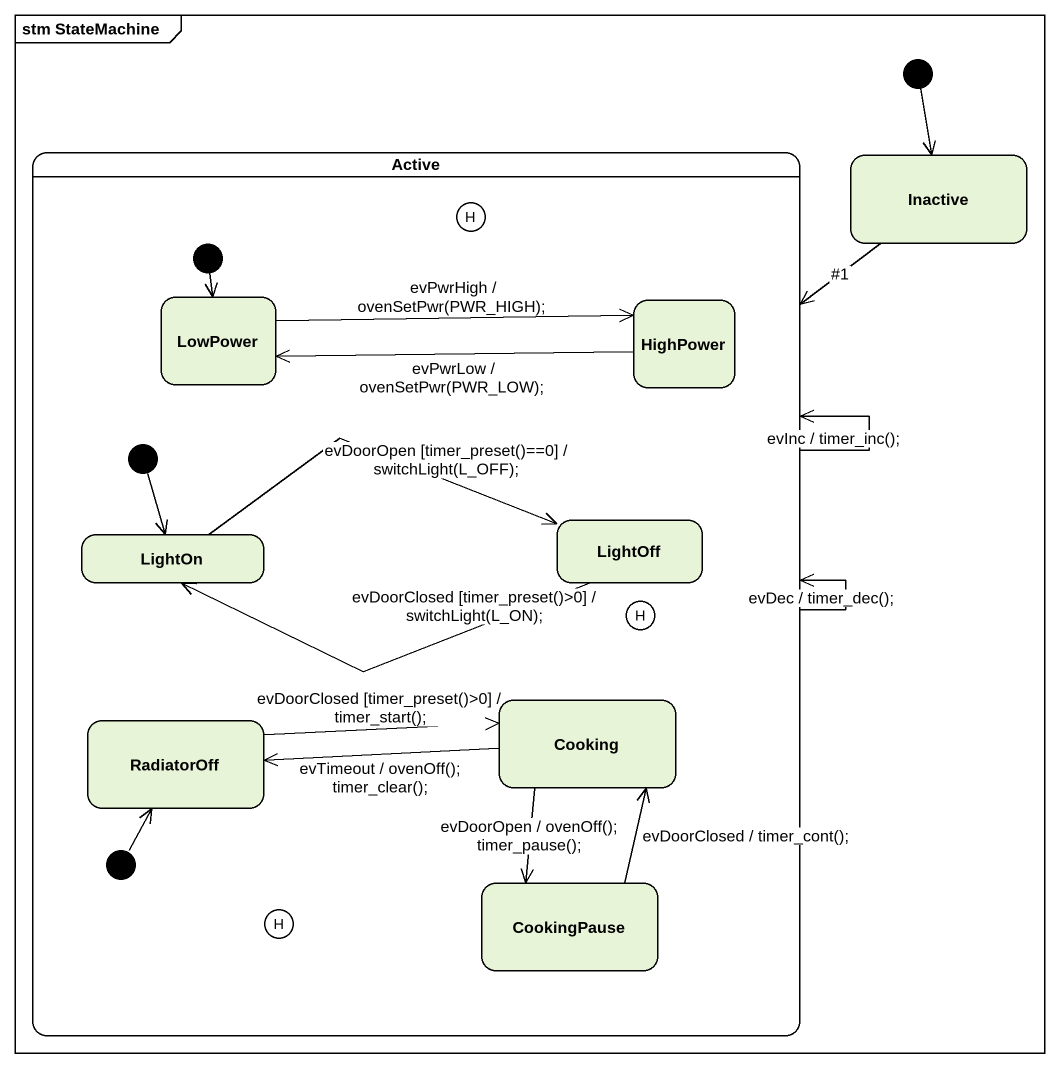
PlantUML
@startuml
mainframe stm StateMachine
hide empty description
state Active {
  state history1 <<history>>
  state initial2 <<start>>
  state LowPower
  state HighPower
  state initial3 <<start>>
  state LightOn
  state LightOff
  state history2 <<history>>
  state RadiatorOff
  state Cooking
  state initial4 <<start>>
  state CookingPause
  state history3 <<history>>
}
state Inactive
[*] --> Inactive
Active --> Active : evInc / timer_inc();
Active --> Active : evDec / timer_dec();
Inactive --> Active : #1
initial2 --> LowPower
LowPower -right-> HighPower : evPwrHigh / ovenSetPwr(PWR_HIGH);
HighPower -left-> LowPower : evPwrLow / ovenSetPwr(PWR_LOW);
initial3 --> LightOn
LightOn -right-> LightOff : evDoorOpen [timer_preset()==0] / switchLight(L_OFF);
LightOff -left-> LightOn : evDoorClosed [timer_preset()>0] / switchLight(L_ON);
RadiatorOff -right-> Cooking : evDoorClosed [timer_preset()>0] / timer_start();
Cooking -left-> RadiatorOff : evTimeout / ovenOff(); timer_clear();
Cooking --> CookingPause : evDoorOpen / ovenOff(); timer_pause();
initial4 -up-> RadiatorOff
CookingPause -up-> Cooking : evDoorClosed / timer_cont();
@enduml
